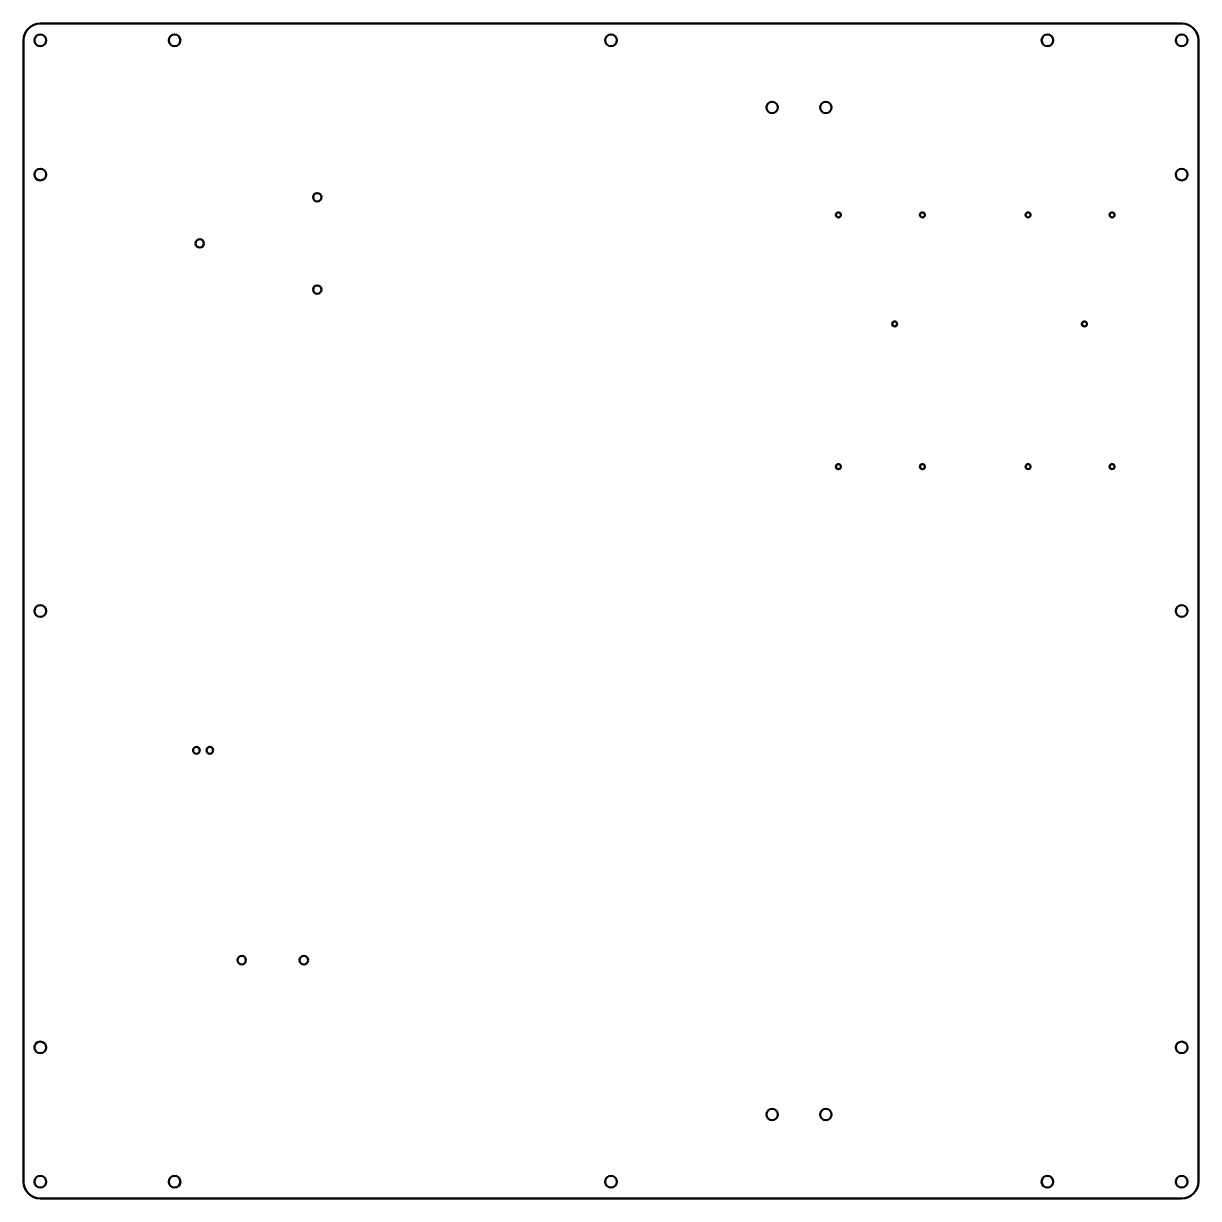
# Model space of a CAD drawing. Header units: millimetres. Extents: x -789 to -89, y -146 to 554.
import ezdxf

# ---------------------------------------------------------------- set-up
doc = ezdxf.new("R2010")
doc.units = ezdxf.units.MM
doc.layers.add('Visible (ISO)', color=7, linetype='Continuous', lineweight=50)

msp = doc.modelspace()

# ---------------------------------------------------------------- linework, layer by layer
at = {"layer": 'Visible (ISO)'}
for p, q in [((-98.67, 553.85), (-778.67, 553.85)), ((-788.67, 543.85), (-788.67, -136.15)), ((-88.67, -136.15), (-88.67, 543.85)), ((-778.67, -146.15), (-98.67, -146.15))]:
    msp.add_line(p, q, dxfattribs=at)
for centre, radius in [((-778.67, 543.85), 3.5), ((-698.67, 543.85), 3.5), ((-438.67, 543.85), 3.5), ((-178.67, 543.85), 3.5), ((-98.67, 543.85), 3.5), ((-342.7, 503.85), 3.4), ((-310.7, 503.85), 3.4), ((-778.67, 463.85), 3.5), ((-98.67, 463.85), 3.5), ((-613.67, 450.35), 2.5), ((-303.17, 439.85), 1.5), ((-253.17, 439.85), 1.5), ((-190.17, 439.85), 1.5), ((-140.17, 439.85), 1.5), ((-683.67, 422.85), 2.5), ((-613.67, 395.35), 2.5), ((-269.67, 374.85), 1.5), ((-156.67, 374.85), 1.5), ((-303.17, 289.85), 1.5), ((-253.17, 289.85), 1.5), ((-190.17, 289.85), 1.5), ((-140.17, 289.85), 1.5), ((-778.67, 203.85), 3.5), ((-98.67, 203.85), 3.5), ((-685.67, 120.85), 2), ((-677.67, 120.85), 2), ((-658.67, -4.15), 2.5), ((-621.67, -4.15), 2.5), ((-778.67, -56.15), 3.5), ((-98.67, -56.15), 3.5), ((-342.7, -96.15), 3.4), ((-310.7, -96.15), 3.4), ((-778.67, -136.15), 3.5), ((-698.67, -136.15), 3.5), ((-438.67, -136.15), 3.5), ((-178.67, -136.15), 3.5), ((-98.67, -136.15), 3.5)]:
    msp.add_circle(centre, radius, dxfattribs=at)
for centre, start, end in [((-778.67, 543.85), 90, 180), ((-98.67, 543.85), 0, 90), ((-778.67, -136.15), 180, 270), ((-98.67, -136.15), 270, 0)]:
    msp.add_arc(centre, 10, start, end, dxfattribs=at)

doc.saveas('drawing.dxf')
